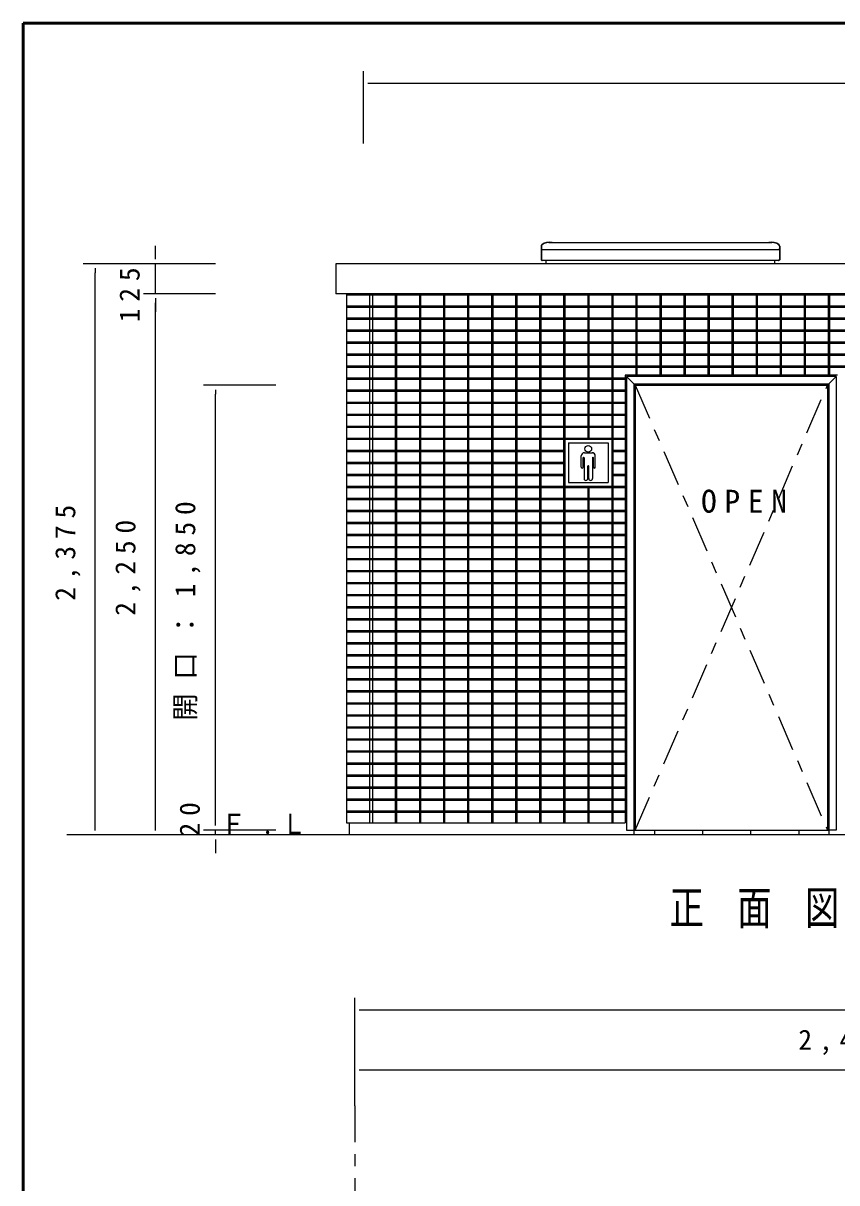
# Model space of a CAD drawing. Units: millimetres on the paper, enlarged 30 times, with parts at other scales. Extents: x -13498 to 309, y -53460 to 8010.
# Drawn here: x -11550 to -9520, y 5117 to 8010 of the extents above; entities that cross this region are included whole.
import ezdxf

# ---------------------------------------------------------------- set-up
doc = ezdxf.new("R2010")
doc.units = ezdxf.units.MM
doc.header["$LTSCALE"] = 30
doc.linetypes.add('USER2', pattern=[6, 3, -1, 1, -1])
doc.layers.add('layer1', color=4, linetype='Continuous', lineweight=25)
doc.styles.add('ＭＳ ゴシック', font='')
doc.styles.get('ＭＳ ゴシック').set_extended_font_data('MS Gothic')

msp = doc.modelspace()

# ---------------------------------------------------------------- linework, layer by layer
at = {"layer": 'layer1', "color": 7, "lineweight": 50}
for p, q in [((0, 8010), (-11550, 8010)), ((-11550, 8010), (-11550, 0))]:
    msp.add_line(p, q, dxfattribs=at)
at = {"layer": 'layer1'}
for p, q in [((-10701, 7710), (-10701, 7890)), ((-10689.75, 7860), (-10678.5, 7860)), ((-10678.5, 7860), (-7672.5, 7860)), ((-11220, 7432.5), (-11220, 7455)), ((-11220, 7410), (-11400, 7410)), ((-11070, 7410), (-11250, 7410)), ((-11220, 7421.25), (-11220, 7432.5)), ((-11220, 7335), (-11220, 7410)), ((-11370, 7398.75), (-11370, 7387.5)), ((-11370, 6007.5), (-11370, 7387.5)), ((-11070, 7335), (-11250, 7335)), ((-11070, 7335), (-11250, 7335)), ((-11220, 7323.75), (-11220, 7312.5)), ((-11220, 7323.75), (-11220, 7312.5)), ((-10743, 7332), (-9181.5, 7332)), ((-10686, 7335), (-10686, 6015)), ((-10678.5, 7335), (-10678.5, 6015)), ((-10621.5, 7335), (-10621.5, 6015)), ((-10618.5, 7335), (-10618.5, 6015)), ((-10561.5, 7335), (-10561.5, 6015)), ((-10558.5, 7335), (-10558.5, 6015)), ((-10501.5, 7335), (-10501.5, 6015)), ((-10498.5, 7335), (-10498.5, 6015)), ((-10441.5, 7335), (-10441.5, 6015)), ((-10438.5, 7335), (-10438.5, 6015)), ((-10381.5, 7335), (-10381.5, 6015)), ((-10378.5, 7335), (-10378.5, 6015)), ((-10321.5, 7335), (-10321.5, 6015)), ((-10318.5, 7335), (-10318.5, 6015)), ((-10261.5, 7335), (-10261.5, 6015)), ((-10258.5, 7335), (-10258.5, 6015)), ((-10201.5, 7335), (-10201.5, 6015)), ((-10198.5, 7335), (-10198.5, 6972)), ((-10141.5, 7335), (-10141.5, 6972)), ((-10138.5, 7335), (-10138.5, 6972)), ((-10081.5, 7335), (-10081.5, 6972)), ((-10078.5, 7335), (-10078.5, 6015)), ((-10021.5, 7335), (-10021.5, 7131.6)), ((-10018.5, 7335), (-10018.5, 7131.6)), ((-9961.5, 7335), (-9961.5, 7131.6)), ((-9958.5, 7335), (-9958.5, 7131.6)), ((-9901.5, 7335), (-9901.5, 7131.6)), ((-9898.5, 7335), (-9898.5, 7131.6)), ((-9841.5, 7335), (-9841.5, 7131.6)), ((-9838.5, 7335), (-9838.5, 7131.6)), ((-9781.5, 7335), (-9781.5, 7131.6)), ((-9778.5, 7335), (-9778.5, 7131.6)), ((-9721.5, 7335), (-9721.5, 7131.6)), ((-9718.5, 7335), (-9718.5, 7131.6)), ((-9661.5, 7335), (-9661.5, 7131.6)), ((-9658.5, 7335), (-9658.5, 7131.6)), ((-9601.5, 7335), (-9601.5, 7131.6)), ((-9598.5, 7335), (-9598.5, 7131.6)), ((-9541.5, 7335), (-9541.5, 7131.6)), ((-9538.5, 7335), (-9538.5, 7131.6)), ((-11220, 6007.5), (-11220, 7312.5)), ((-11220, 7312.5), (-11220, 7290)), ((-10743, 7305), (-9181.5, 7305)), ((-10743, 7302), (-9181.5, 7302)), ((-10743, 7275), (-9181.5, 7275)), ((-10743, 7272), (-9181.5, 7272)), ((-10743, 7245), (-9181.5, 7245)), ((-10743, 7242), (-9181.5, 7242)), ((-10743, 7215), (-9181.5, 7215)), ((-10743, 7212), (-9181.5, 7212)), ((-10743, 7185), (-9181.5, 7185)), ((-10743, 7182), (-9181.5, 7182)), ((-10743, 7155), (-9181.5, 7155)), ((-10743, 7152), (-9181.5, 7152)), ((-10743, 7125), (-10047.6, 7125)), ((-10743, 7122), (-10047.6, 7122)), ((-9518.4, 7131.6), (-10047.6, 7131.6)), ((-10047.6, 7131.6), (-10047.6, 6015)), ((-10023, 7107), (-10044.6, 7128.6)), ((-9543, 7107), (-9521.4, 7128.6)), ((-10920, 7107), (-11100, 7107)), ((-11070, 7095.75), (-11070, 7084.5)), ((-10743, 7095), (-10047.6, 7095)), ((-10743, 7092), (-10047.6, 7092)), ((-10023, 7107), (-9543, 7107)), ((-10023, 7107), (-10023, 5997)), ((-9543, 7107), (-9543, 5997)), ((-11070, 6019.5), (-11070, 7084.5)), ((-10743, 7065), (-10047.6, 7065)), ((-10743, 7062), (-10047.6, 7062)), ((-10743, 7035), (-10047.6, 7035)), ((-10743, 7032), (-10047.6, 7032)), ((-10743, 7005), (-10047.6, 7005)), ((-10743, 7002), (-10047.6, 7002)), ((-10743, 6975), (-10047.6, 6975)), ((-10743, 6972), (-10198.5, 6972)), ((-10081.5, 6972), (-10047.6, 6972)), ((-10743, 6945), (-10198.5, 6945)), ((-10189.5, 6963), (-10090.5, 6963)), ((-10189.5, 6963), (-10189.5, 6864)), ((-10090.5, 6963), (-10090.5, 6864)), ((-10081.5, 6945), (-10047.6, 6945)), ((-10743, 6942), (-10198.5, 6942)), ((-10743, 6915), (-10198.5, 6915)), ((-10157.48, 6902.2), (-10157.48, 6930.45)), ((-10152.92, 6902.2), (-10152.92, 6926.01)), ((-10150.5, 6926.01), (-10150.5, 6873.94)), ((-10149.41, 6938.53), (-10129.51, 6938.53)), ((-10129.51, 6926.01), (-10129.51, 6873.94)), ((-10127.08, 6902.2), (-10127.08, 6926.01)), ((-10122.52, 6902.2), (-10122.52, 6930.45)), ((-10081.5, 6942), (-10047.6, 6942)), ((-10081.5, 6915), (-10047.6, 6915)), ((-10743, 6912), (-10198.5, 6912)), ((-10743, 6885), (-10198.5, 6885)), ((-10141.21, 6873.94), (-10141.21, 6905.02)), ((-10138.79, 6873.94), (-10138.79, 6905.02)), ((-10081.5, 6912), (-10047.6, 6912)), ((-10081.5, 6885), (-10047.6, 6885)), ((-10743, 6882), (-10198.5, 6882)), ((-10189.5, 6864), (-10090.5, 6864)), ((-10081.5, 6882), (-10047.6, 6882)), ((-10743, 6855), (-10198.5, 6855)), ((-10743, 6852), (-10047.6, 6852)), ((-10198.5, 6855), (-10198.5, 6015)), ((-10141.5, 6855), (-10141.5, 6015)), ((-10138.5, 6855), (-10138.5, 6015)), ((-10081.5, 6855), (-10081.5, 6015)), ((-10081.5, 6855), (-10047.6, 6855)), ((-10743, 6825), (-10047.6, 6825)), ((-10743, 6822), (-10047.6, 6822)), ((-10743, 6795), (-10047.6, 6795)), ((-10743, 6792), (-10047.6, 6792)), ((-10743, 6765), (-10047.6, 6765)), ((-10743, 6762), (-10047.6, 6762)), ((-10743, 6735), (-10047.6, 6735)), ((-10743, 6732), (-10047.6, 6732)), ((-10743, 6705), (-10047.6, 6705)), ((-10743, 6702), (-10047.6, 6702)), ((-10743, 6675), (-10047.6, 6675)), ((-10743, 6672), (-10047.6, 6672)), ((-10743, 6645), (-10047.6, 6645)), ((-10743, 6642), (-10047.6, 6642)), ((-10743, 6615), (-10047.6, 6615)), ((-10743, 6612), (-10047.6, 6612)), ((-10743, 6585), (-10047.6, 6585)), ((-10743, 6582), (-10047.6, 6582)), ((-10743, 6555), (-10047.6, 6555)), ((-10743, 6552), (-10047.6, 6552)), ((-10743, 6525), (-10047.6, 6525)), ((-10743, 6522), (-10047.6, 6522)), ((-10743, 6495), (-10047.6, 6495)), ((-10743, 6492), (-10047.6, 6492)), ((-10743, 6465), (-10047.6, 6465)), ((-10743, 6462), (-10047.6, 6462)), ((-10743, 6435), (-10047.6, 6435)), ((-10743, 6432), (-10047.6, 6432)), ((-10743, 6405), (-10047.6, 6405)), ((-10743, 6402), (-10047.6, 6402)), ((-10743, 6375), (-10047.6, 6375)), ((-10743, 6372), (-10047.6, 6372)), ((-10743, 6345), (-10047.6, 6345)), ((-10743, 6342), (-10047.6, 6342)), ((-10743, 6315), (-10047.6, 6315)), ((-10743, 6312), (-10047.6, 6312)), ((-10743, 6285), (-10047.6, 6285)), ((-10743, 6282), (-10047.6, 6282)), ((-10743, 6255), (-10047.6, 6255)), ((-10743, 6252), (-10047.6, 6252)), ((-10743, 6225), (-10047.6, 6225)), ((-10743, 6222), (-10047.6, 6222)), ((-10743, 6195), (-10047.6, 6195)), ((-10743, 6192), (-10047.6, 6192)), ((-10743, 6165), (-10047.6, 6165)), ((-10743, 6162), (-10047.6, 6162)), ((-10743, 6135), (-10047.6, 6135)), ((-10743, 6132), (-10047.6, 6132)), ((-10743, 6105), (-10047.6, 6105)), ((-10743, 6102), (-10047.6, 6102)), ((-10743, 6075), (-10047.6, 6075)), ((-10743, 6072), (-10047.6, 6072)), ((-11070, 6019.5), (-11070, 6042)), ((-11070, 6008.25), (-11070, 6019.5)), ((-11070, 6008.25), (-11070, 6019.5)), ((-10743, 6045), (-10047.6, 6045)), ((-10743, 6042), (-10047.6, 6042)), ((-11370, 5996.25), (-11370, 6007.5)), ((-11220, 5996.25), (-11220, 6007.5)), ((-10920, 5997), (-11100, 5997)), ((-10920, 5997), (-11100, 5997)), ((-11070, 5985), (-11070, 5997)), ((-9975, 5997), (-9975, 5985)), ((-9855, 5997), (-9855, 5985)), ((-9735, 5997), (-9735, 5985)), ((-9615, 5997), (-9615, 5985)), ((-11220, 5985), (-11400, 5985)), ((-11070, 5985), (-11250, 5985)), ((-10920, 5985), (-11100, 5985)), ((-11070, 5973.75), (-11070, 5962.5)), ((-11070, 5962.5), (-11070, 5940)), ((-10722.66, 5399.09), (-10722.66, 5579.09)), ((-10711.41, 5549.09), (-10700.16, 5549.09)), ((-10700.16, 5549.09), (-5660.16, 5549.09)), ((-10722.66, 5309.09), (-10722.66, 5429.09)), ((-10711.41, 5399.09), (-10700.16, 5399.09)), ((-10700.16, 5399.09), (-8275.16, 5399.09))]:
    msp.add_line(p, q, dxfattribs=at)
at = {"layer": 'layer1', "color": 3}
for p, q in [((-10257.9, 7453.71), (-10257.9, 7421.5)), ((-10257.9, 7453.71), (-10257.9, 7453.71)), ((-10256.91, 7453.72), (-10256.91, 7447.62)), ((-10256.91, 7443.76), (-10256.91, 7421.51)), ((-10255.27, 7445.68), (-9664.73, 7445.68)), ((-10238.3, 7462.87), (-9681.7, 7462.87)), ((-9663.09, 7453.72), (-9663.09, 7447.62)), ((-9663.09, 7443.76), (-9663.09, 7421.51)), ((-9662.1, 7453.71), (-9662.1, 7421.5)), ((-9662.1, 7453.71), (-9662.1, 7453.71)), ((-10254.98, 7418.13), (-10254.97, 7418.13)), ((-10254.97, 7418.13), (-10254.97, 7419.28)), ((-10254.66, 7419.26), (-9665.34, 7419.26)), ((-9665.03, 7418.13), (-9665.03, 7419.28)), ((-9665.02, 7418.13), (-9665.03, 7418.13)), ((-10198.5, 6972), (-10081.5, 6972)), ((-10198.5, 6972), (-10198.5, 6855)), ((-10081.5, 6972), (-10081.5, 6855)), ((-10198.5, 6855), (-10081.5, 6855)), ((-10026.6, 5997), (-9539.4, 5997)), ((-10026.6, 5997), (-10026.6, 5985)), ((-9539.4, 5997), (-9539.4, 5985))]:
    msp.add_line(p, q, dxfattribs=at)
at = {"layer": 'layer1', "color": 20}
for p, q in [((-10770, 7410), (-10770, 7335)), ((-7581, 7410), (-10770, 7410)), ((-10245.6, 7419.26), (-10245.6, 7410)), ((-9674.4, 7410), (-9674.4, 7419.26)), ((-7581, 7335), (-10770, 7335)), ((-10737, 6015), (-10737, 5985)), ((137.43, 5985), (-11441.08, 5985))]:
    msp.add_line(p, q, dxfattribs=at)
at = {"layer": 'layer1', "color": 6}
for p, q in [((-10743, 7335), (-10743, 6015)), ((-9521.4, 7128.6), (-10044.6, 7128.6)), ((-10044.6, 7128.6), (-10044.6, 5997)), ((-9521.4, 7128.6), (-9521.4, 5997)), ((-10026.6, 7110.6), (-9539.4, 7110.6)), ((-10026.6, 7110.6), (-10026.6, 5997)), ((-9539.4, 7110.6), (-9539.4, 5997)), ((-10743, 6015), (-10047.6, 6015)), ((-10044.6, 5997), (-10026.6, 5997)), ((-9521.4, 5997), (-9539.4, 5997))]:
    msp.add_line(p, q, dxfattribs=at)
at = {"layer": 'layer1', "color": 2, "linetype": 'USER2'}
for p, q in [((-10023, 7107), (-9543, 5997)), ((-10023, 5997), (-9543, 7107))]:
    msp.add_line(p, q, dxfattribs=at)
at = {"layer": 'layer1', "linetype": 'USER2'}
msp.add_line((-10722.66, 5309.09), (-10722.66, 2569.09), dxfattribs=at)
at = {"layer": 'layer1', "color": 3}
for points in [[(-10257.9, 7421.5), (-10257.89, 7421.28), (-10257.87, 7421.05), (-10257.84, 7420.82), (-10257.8, 7420.6), (-10257.73, 7420.36), (-10257.65, 7420.11), (-10257.6, 7420), (-10257.55, 7419.88), (-10257.49, 7419.76), (-10257.43, 7419.65), (-10257.31, 7419.47), (-10257.19, 7419.3), (-10257.06, 7419.14), (-10256.94, 7418.99)], [(-10256.94, 7418.99), (-10256.76, 7418.81), (-10256.66, 7418.73), (-10256.57, 7418.66), (-10256.47, 7418.58), (-10256.36, 7418.51), (-10256.25, 7418.45), (-10256.14, 7418.39), (-10256.03, 7418.33), (-10255.92, 7418.28), (-10255.82, 7418.24), (-10255.72, 7418.21), (-10255.56, 7418.16), (-10255.39, 7418.12), (-10255.04, 7418.07)], [(-10254.97, 7418.13), (-10254.97, 7418.12), (-10254.97, 7418.12), (-10254.97, 7418.11), (-10254.97, 7418.11), (-10254.97, 7418.1), (-10254.97, 7418.1), (-10254.98, 7418.1), (-10254.98, 7418.09), (-10254.98, 7418.09), (-10254.98, 7418.09), (-10254.99, 7418.08), (-10254.99, 7418.08), (-10254.99, 7418.08), (-10254.99, 7418.08), (-10255, 7418.08), (-10255, 7418.08), (-10255, 7418.07), (-10255, 7418.07), (-10255.01, 7418.07), (-10255.01, 7418.07), (-10255.01, 7418.07), (-10255.02, 7418.07), (-10255.02, 7418.07), (-10255.02, 7418.07), (-10255.02, 7418.07), (-10255.03, 7418.07), (-10255.03, 7418.07), (-10255.03, 7418.07)], [(-9665.03, 7418.13), (-9665.03, 7418.12), (-9665.03, 7418.12), (-9665.03, 7418.11), (-9665.03, 7418.11), (-9665.03, 7418.1), (-9665.03, 7418.1), (-9665.02, 7418.1), (-9665.02, 7418.09), (-9665.02, 7418.09), (-9665.02, 7418.09), (-9665.01, 7418.08), (-9665.01, 7418.08), (-9665.01, 7418.08), (-9665.01, 7418.08), (-9665, 7418.08), (-9665, 7418.08), (-9665, 7418.07), (-9665, 7418.07), (-9664.99, 7418.07), (-9664.99, 7418.07), (-9664.99, 7418.07), (-9664.99, 7418.07), (-9664.98, 7418.07), (-9664.98, 7418.07), (-9664.98, 7418.07), (-9664.97, 7418.07), (-9664.97, 7418.07), (-9664.97, 7418.07)], [(-9663.06, 7418.99), (-9663.25, 7418.81), (-9663.34, 7418.73), (-9663.43, 7418.66), (-9663.54, 7418.58), (-9663.64, 7418.51), (-9663.75, 7418.45), (-9663.86, 7418.39), (-9663.97, 7418.33), (-9664.08, 7418.28), (-9664.18, 7418.24), (-9664.28, 7418.21), (-9664.44, 7418.16), (-9664.61, 7418.12), (-9664.96, 7418.07)], [(-9662.1, 7421.5), (-9662.11, 7421.28), (-9662.13, 7421.05), (-9662.16, 7420.82), (-9662.21, 7420.6), (-9662.27, 7420.36), (-9662.35, 7420.11), (-9662.4, 7420), (-9662.45, 7419.88), (-9662.51, 7419.76), (-9662.58, 7419.65), (-9662.69, 7419.47), (-9662.81, 7419.3), (-9662.94, 7419.14), (-9663.06, 7418.99)]]:
    msp.add_lwpolyline(points, dxfattribs=at)
at = {"layer": 'layer1'}
msp.add_circle((-10140, 6948.22), 8.25, dxfattribs=at)
at = {"layer": 'layer1', "color": 3}
for centre, radius, start, end in [((-10237.96, 7435.49), 28.43, 74.42832, 130.18096), ((-9682.04, 7435.49), 28.43, 49.81904, 105.57168), ((-10253.31, 7453.72), 4.59, 130.66145, 180), ((-10254.73, 7447.8), 2.19, 184.69896, 255.70217), ((-10253.31, 7453.72), 3.6, 130.66145, 180), ((-10254.87, 7443.67), 2.05, 101.2875, 177.51042), ((-10238.34, 7436.29), 26.58, 89.91679, 130.66145), ((-9681.66, 7436.29), 26.58, 49.33855, 90.08321), ((-9665.27, 7447.8), 2.19, 284.29783, 355.30104), ((-9665.13, 7443.67), 2.05, 2.48958, 78.7125), ((-9666.69, 7453.72), 3.6, 0, 49.33855), ((-9666.69, 7453.72), 4.59, 0, 49.33855), ((-10254.66, 7421.51), 2.25, 180, 270), ((-10255.04, 7418.13), 0.06, 265.11847, 359.90905), ((-9665.34, 7421.51), 2.25, 270, 0), ((-9664.96, 7418.13), 0.06, 180.09095, 274.88153)]:
    msp.add_arc(centre, radius, start, end, dxfattribs=at)
at = {"layer": 'layer1'}
for centre, radius, start, end in [((-10149.41, 6930.45), 8.07, 90, 180), ((-10151.71, 6926.01), 1.21, 0, 180), ((-10130.59, 6930.45), 8.07, 0, 90), ((-10128.3, 6926.01), 1.21, 0, 180), ((-10155.2, 6902.2), 2.28, 180, 0), ((-10140, 6905.02), 1.21, 0, 180), ((-10124.8, 6902.2), 2.28, 180, 0), ((-10145.85, 6873.94), 4.64, 180, 0), ((-10134.15, 6873.94), 4.64, 180, 0)]:
    msp.add_arc(centre, radius, start, end, dxfattribs=at)

# ---------------------------------------------------------------- texts
at = {"layer": 'layer1', "color": 3, "char_height": 50.26, "attachment_point": 5, "rotation": 90, "style": 'ＭＳ ゴシック'}
for s, insert in [('\\T1.5;125', (-11284.28, 7340.94)), ('\\T1.5;2,375', (-11438.63, 6697.5)), ('\\T1.5;開口：1,850', (-11139.32, 6552)), ('\\T1.5;2,250', (-11288.63, 6660)), ('\\T1.5;20', (-11134.28, 6032.61))]:
    msp.add_mtext(s, dxfattribs=dict(at, insert=insert))
at = {"layer": 'layer1', "color": 2, "insert": (-9858.42, 6788.1), "char_height": 57.18, "attachment_point": 7, "style": 'ＭＳ ゴシック'}
msp.add_mtext('\\T1.5;OPEN', dxfattribs=at)
at = {"layer": 'layer1', "color": 3, "char_height": 50.26, "style": 'ＭＳ ゴシック'}
for s, insert, attachment_point in [('\\T1.64;\\W0.9;Ｆ.Ｌ', (-11056.68, 5986.84), 7), ('\\T1.5;2,470', (-9487.66, 5467.71), 5)]:
    msp.add_mtext(s, dxfattribs=dict(at, insert=insert, attachment_point=attachment_point))
at = {"layer": 'layer1', "color": 6, "insert": (-9937.21, 5751.83), "char_height": 83.8, "attachment_point": 7, "style": 'ＭＳ ゴシック'}
msp.add_mtext('\\T1.97;\\W0.75;正面図\u3000Ｓ＝１／５０', dxfattribs=at)

doc.saveas('drawing.dxf')
